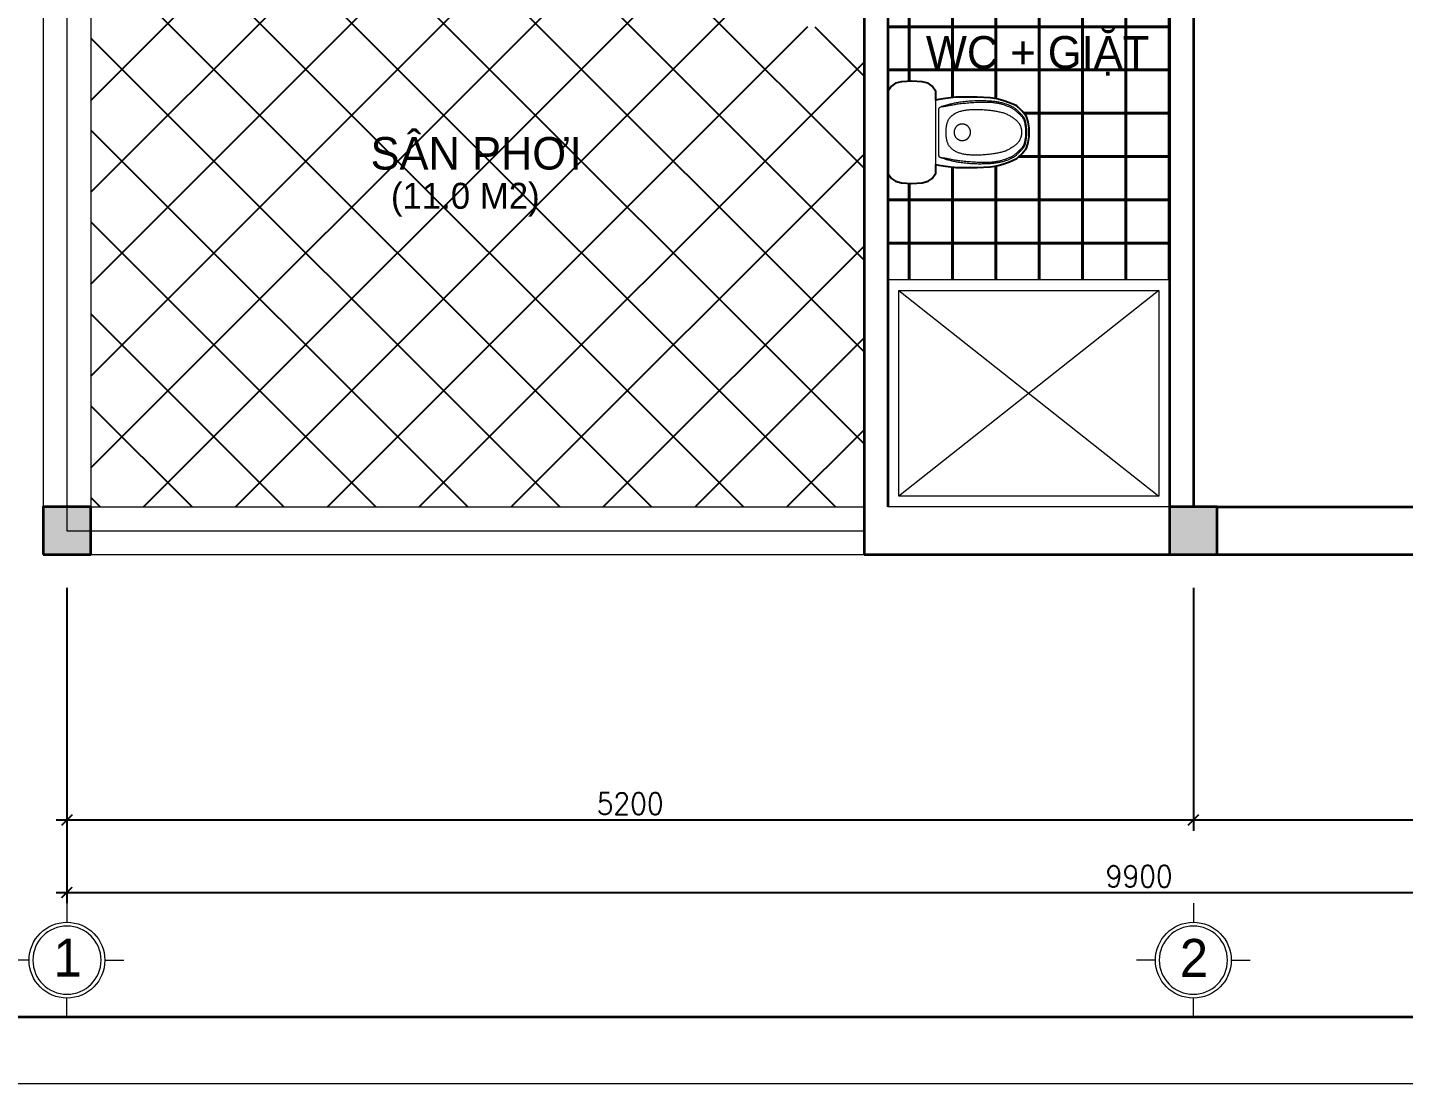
# Model space of a CAD drawing. Header units: millimetres. Extents: x -529782 to -142003, y -492574 to -273331.
# Drawn here: x -481128 to -474776, y -294879 to -290004 of the extents above; entities that cross this region are included whole.
import ezdxf
from ezdxf.enums import TextEntityAlignment as Align

# ---------------------------------------------------------------- set-up
doc = ezdxf.new("R2010")
doc.units = ezdxf.units.MM
doc.header["$LTSCALE"] = 500
doc.header["$MEASUREMENT"] = 0
doc.header["$PDMODE"] = 3
for name, pattern in [('CENTER', [2, 1.25, -0.25, 0.25, -0.25]), ('DASHED', [0.75, 0.5, -0.25]), ('HIDDEN', [0.375, 0.25, -0.125])]:
    doc.linetypes.add(name, pattern=pattern)
doc.layers.get('0').update_dxf_attribs({"linetype": 'CONTINUOUS', "lineweight": 13})
doc.layers.get('Defpoints').update_dxf_attribs({"color": 255, "linetype": 'CONTINUOUS', "lineweight": 13})
for name, color, linetype, lineweight in [('1.cat 30', 30, 'CONTINUOUS', 35), ('1.cot', 2, 'CONTINUOUS', 35), ('2.thay 145', 145, 'CONTINUOUS', 18), ('3.manh 08', 8, 'CONTINUOUS', 9), ('4.dim 08', 8, 'CONTINUOUS', 13), ('7.tim 67', 67, 'CENTER', 9), ('9.text \xad white', 7, 'CONTINUOUS', 15), ('CA.dim 08', 251, 'CONTINUOUS', 13), ('CA.noi that 15', 15, 'CONTINUOUS', 9), ('RAT MANH', 250, 'CONTINUOUS', 40)]:
    doc.layers.add(name, color=color, linetype=linetype, lineweight=lineweight)
doc.layers.add('HIDE', color=8, linetype='HIDDEN')
doc.layers.add('NTHT', color=5, linetype='CONTINUOUS')
doc.styles.add('CA.JSC1', font='')
doc.styles.get("Standard").update_dxf_attribs({"font": 'txt.shx', "width": 0.9})
doc.styles.get('CA.JSC1').set_extended_font_data('.VnAvantH')
doc.dimstyles.new('CA 50', dxfattribs={"dimscale": 0, "dimtxt": 100, "dimasz": 50, "dimexe": 50, "dimexo": 0, "dimgap": 25, "dimtad": 1, "dimdec": 0, "dimzin": 0, "dimdsep": 46, "dimtxsty": 'Standard', "dimblk": 'ARCHTICK', "dimcen": 0.09, "dimdle": 50, "dimclrd": 256, "dimclre": 256, "dimclrt": 7, "dimadec": 0, "dimazin": 0, "dimtfac": 1, "dimtdec": 0, "dimtix": 1, "dimtmove": 2, "dimatfit": 3, "dimldrblk": 'DOT', "dimfxl": 1, "dimtolj": 1, "dimtzin": 0, "dimarcsym": 0})

# ---------------------------------------------------------------- blocks, each defined once
blk = doc.blocks.new('XB')
at = {"layer": 'CA.noi that 15'}
for points in [[(-9.094947017729282e-13, -244.9999999999995), (208.8954361495862, -244.9999999999995), (237.2925287717289, -227.394719377834), (251.4910685635441, -206.0861382490939), (258.5903449787074, -175.3070756266006), (262.5, -122.5), (258.5903449787074, -69.69292437339845), (251.4910685635441, -38.91386175090565), (237.2925287717289, -17.60528062216554), (208.8954361495862, 0), (0, 0), (-208.8954361495871, 0), (-237.2925287717308, -17.60528062216554), (-251.4910685635441, -38.91386175090565), (-258.5903449787093, -69.69292437339845), (-262.5, -122.5), (-258.5903449787093, -175.3070756266006), (-251.4910685635441, -206.0861382490939), (-237.2925287717308, -227.394719377834), (-208.8954361495871, -244.9999999999995)], [(-38.12755352953536, -702.979022871189), (-42.16950027680332, -702.2574803312175), (-45.98567134152245, -701.5074583245412), (-49.5790804289777, -700.729298482966), (-52.95274124445359, -699.923342438298), (-56.10966749323461, -699.0899318223428), (-59.05287288060572, -698.2294082669064), (-61.78537111185051, -697.3421134037942), (-64.3101758922553, -696.4283888648126), (-66.63704503162444, -695.4842888694538), (-68.80271275785026, -694.4887179879563), (-70.8506574033454, -693.4162933782457), (-72.82435730052384, -692.2416321982466), (-74.76729078179778, -690.9393516058847), (-76.72293617958121, -689.4840687590852), (-78.73477182628676, -687.8504008157729), (-80.84627605432661, -686.0129649338735), (-83.08950568948694, -683.9562778420052), (-85.45083153103633, -681.7044545515585), (-87.90520287161507, -679.2915096446175), (-90.42756900386439, -676.7514577032659), (-92.99287922042413, -674.1183133095876), (-95.5760828139355, -671.4260910456665), (-98.15212907703881, -668.7088054935864), (-100.6959673023753, -666.0004712354312), (-103.1858272320546, -663.3276435114369), (-105.6130604060691, -660.6870401944493), (-107.9722988138788, -658.0679198154658), (-110.2581744449449, -655.4595409054846), (-112.4653192887295, -652.8511619955034), (-114.5883653346928, -650.2320416165201), (-116.6219445722963, -647.5914382995325), (-118.5606889910014, -644.918610575538), (-120.4025110318612, -642.2016234906052), (-122.1584449422976, -639.4237681510833), (-123.8428054213264, -636.5671421783916), (-125.4699071679611, -633.6138431939492), (-127.0540648812166, -630.5459688191759), (-128.6095932601074, -627.3456166754909), (-130.1508070036484, -623.9948843843138), (-131.6920208108545, -620.4758695670637), (-133.2430760365014, -616.7781291724755), (-134.7959206584151, -612.9210574585438), (-136.3380293101827, -608.9315080105787), (-137.8568766253916, -604.83633441389), (-139.3399372376293, -600.6623902537879), (-140.7746857804832, -596.4365291155823), (-142.1485968875409, -592.185604584583), (-143.4491451923891, -587.9364702461), (-144.6667875602297, -583.7076252386182), (-145.8039097827204, -579.4841509133203), (-146.8658798831329, -575.2427741745635), (-147.8580658847395, -570.9602219267051), (-148.785835810811, -566.6132210741032), (-149.6545576846197, -562.1784985211145), (-150.4695995294378, -557.6327811720967), (-151.2363293685362, -552.9527959314073), (-151.9580276641186, -548.1167615624722), (-152.629624634113, -543.1088642649927), (-153.243962935378, -537.9147820977378), (-153.793885224773, -532.5201931194772), (-154.2722341591575, -526.9107753889803), (-154.6718523953905, -521.0722069650169), (-154.9855825903305, -514.9901659063564), (-155.206267400838, -508.6503302717686), (-155.3288370405953, -502.0428537262937), (-155.3565719505846, -495.1757923600576), (-155.2948401286117, -488.0616778694568), (-155.1490095724821, -480.7130419508885), (-154.9244482800023, -473.1424163007491), (-154.6265242489781, -465.3623326154357), (-154.260605477215, -457.3853225913447), (-153.8320599625199, -449.2239179248729), (-153.3459574805975, -440.8998998787533), (-152.8061749187523, -432.4720479810615), (-152.2162909421882, -424.0083913262081), (-151.5798842161098, -415.5769590086052), (-150.9005334057201, -407.2457801226633), (-150.1818171762238, -399.0828837627946), (-149.4273141928243, -391.1562990234102), (-148.6406031207257, -383.534054998921), (-147.8249644072762, -376.2686653779242), (-146.9824856283994, -369.3505822257575), (-146.1149561421635, -362.7547422019452), (-145.2241653066358, -356.456081966011), (-144.3119024798848, -350.4295381774787), (-143.3799570199776, -344.6500474958711), (-142.4301182849822, -339.0925465807131), (-141.464175632967, -333.731972091528), (-140.4860059703346, -328.5489297761337), (-139.5078363968332, -323.5467017355263), (-138.543981560545, -318.7342391589959), (-137.6087561095533, -314.1204932358332), (-136.7164746919402, -309.714415155328), (-135.8814519557895, -305.5249561067712), (-135.118002549184, -301.5610672794523), (-134.4404411202063, -297.8316998626624), (-133.8589072117784, -294.3443131779031), (-133.3668399461826, -291.1003990755235), (-132.9535033405396, -288.0999575380847), (-132.6081614119707, -285.3429885481473), (-132.3200781775963, -282.8294920882727), (-132.0785176545382, -280.5594681410216), (-131.8727438599171, -278.5329166889551), (-131.6920208108545, -276.7498377146335), (-131.5259107402044, -275.2054572376469), (-131.3651687437582, -273.8759054257011), (-131.2008481330399, -272.7325384835308), (-131.0240022195735, -271.7467126158699), (-130.8256843148829, -270.8897840274535), (-130.5969477304934, -270.1331089230157), (-130.3288457779286, -269.448043507291), (-130.0124317687128, -268.8059439850144), (-129.6408465754389, -268.1829405209846), (-129.2155813149752, -267.5742591202588), (-128.7402146652589, -266.9798997479588), (-128.2183253042263, -266.3998623692069), (-127.6534919098149, -265.8341469491243), (-127.0492931599611, -265.2827534528333), (-126.4093077326015, -264.7456818454552), (-125.7371143056739, -264.2229320921119), (-125.0348004402467, -263.7153992861558), (-124.2984892299155, -263.2275590338577), (-123.5228126514098, -262.764782069718), (-122.7024026814565, -262.332439128239), (-121.8318912967848, -261.9359009439208), (-120.9059104741223, -261.5805382512649), (-119.9190921901977, -261.2717217847726), (-118.8660684217393, -261.0148222789444), (-117.7120723731346, -260.8131218522158), (-116.3047421594129, -260.6615481587573), (-114.462317123262, -260.5529402366724), (-112.0030366073711, -260.4801371240665), (-108.7451399544289, -260.4359778590429), (-104.506866507123, -260.4133014797067), (-99.10645560814328, -260.4049470241616), (-92.36214660017686, -260.4037535305124), (-84.1542568264299, -260.4037535305124), (-74.61141563217325, -260.4037535305124), (-63.92433036319335, -260.4037535305124), (-52.28370836527756, -260.4037535305124), (-39.88025698421325, -260.4037535305124), (-26.90468356578731, -260.4037535305124), (-13.54769545578711, -260.4037535305124), (0, -260.4037535305124), (13.54769545578711, -260.4037535305124), (26.90468356578731, -260.4037535305124), (39.88025698421325, -260.4037535305124), (52.28370836527756, -260.4037535305124), (63.92433036319335, -260.4037535305124), (74.6114156321728, -260.4037535305124), (84.1542568264299, -260.4037535305124), (92.3621466001764, -260.4037535305124), (99.10645560814191, -260.4049470241616), (104.5068665071221, -260.4133014797067), (108.7451399544275, -260.4359778590429), (112.0030366073702, -260.4801371240665), (114.4623171232611, -260.5529402366728), (116.3047421594119, -260.6615481587573), (117.7120723731337, -260.8131218522162), (118.8660684217389, -261.0148222789444), (119.9190921901977, -261.2717217847726), (120.9059104741223, -261.5805382512649), (121.8318912967848, -261.9359009439208), (122.7024026814565, -262.332439128239), (123.5228126514098, -262.764782069718), (124.2984892299155, -263.2275590338577), (125.0348004402467, -263.7153992861558), (125.7371143056739, -264.2229320921119), (126.409307732602, -264.7456818454552), (127.0492931599611, -265.2827534528328), (127.6534919098149, -265.8341469491243), (128.2183253042263, -266.3998623692064), (128.7402146652589, -266.9798997479588), (129.2155813149752, -267.5742591202584), (129.6408465754384, -268.1829405209842), (130.0124317687118, -268.8059439850144), (130.3288457779277, -269.448043507291), (130.5969477304925, -270.1331089230157), (130.8256843148824, -270.8897840274535), (131.0240022195726, -271.7467126158699), (131.200848133039, -272.7325384835308), (131.3651687437577, -273.8759054257011), (131.5259107402039, -275.2054572376469), (131.6920208108536, -276.7498377146335), (131.8727438599167, -278.5329166889551), (132.0785176545378, -280.5594681410216), (132.3200781775959, -282.8294920882727), (132.6081614119698, -285.3429885481473), (132.9535033405391, -288.0999575380847), (133.3668399461822, -291.1003990755235), (133.8589072117779, -294.3443131779031), (134.4404411202054, -297.8316998626624), (135.1180025491835, -301.5610672794523), (135.8814519557895, -305.5249561067712), (136.7164746919402, -309.714415155328), (137.6087561095528, -314.1204932358332), (138.543981560545, -318.7342391589959), (139.5078363968328, -323.5467017355263), (140.4860059703346, -328.5489297761337), (141.464175632967, -333.731972091528), (142.4301182849822, -339.0925465807131), (143.3799570199776, -344.6500474958711), (144.3119024798848, -350.4295381774782), (145.2241653066358, -356.456081966011), (146.1149561421635, -362.7547422019452), (146.9824856283994, -369.3505822257575), (147.8249644072762, -376.2686653779238), (148.6406031207248, -383.534054998921), (149.4273141928234, -391.1562990234102), (150.1818171762225, -399.0828837627951), (150.9005334057192, -407.2457801226637), (151.5798842161084, -415.5769590086052), (152.2162909421872, -424.0083913262083), (152.8061749187514, -432.4720479810617), (153.3459574805961, -440.8998998787536), (153.832059962519, -449.2239179248729), (154.2606054772145, -457.3853225913444), (154.6265242489771, -465.3623326154354), (154.9244482800013, -473.1424163007489), (155.1490095724812, -480.7130419508883), (155.2948401286108, -488.0616778694566), (155.3565719505837, -495.1757923600574), (155.3288370405944, -502.0428537262935), (155.2062674008371, -508.6503302717686), (154.9855825903301, -514.9901659063567), (154.6718523953896, -521.0722069650171), (154.2722341591571, -526.9107753889805), (153.7938852247726, -532.5201931194774), (153.2439629353771, -537.914782097738), (152.6296246341121, -543.1088642649929), (151.9580276641182, -548.1167615624724), (151.2363293685357, -552.9527959314073), (150.4695995294369, -557.6327811720967), (149.6545576846192, -562.1784985211145), (148.7858358108101, -566.6132210741032), (147.8580658847386, -570.9602219267051), (146.8658798831325, -575.2427741745635), (145.8039097827195, -579.4841509133203), (144.6667875602288, -583.7076252386182), (143.4491451923882, -587.9364702461), (142.14859688754, -592.185604584583), (140.7746857804827, -596.4365291155821), (139.3399372376289, -600.6623902537879), (137.8568766253911, -604.83633441389), (136.3380293101818, -608.9315080105785), (134.7959206584142, -612.9210574585436), (133.243076036501, -616.7781291724755), (131.6920208108536, -620.4758695670637), (130.150807003648, -623.9948843843138), (128.609593260107, -627.3456166754909), (127.0540648812162, -630.5459688191759), (125.4699071679606, -633.6138431939492), (123.8428054213259, -636.5671421783916), (122.1584449422976, -639.4237681510833), (120.4025110318607, -642.2016234906055), (118.5606889910014, -644.918610575538), (116.6219445722963, -647.5914382995322), (114.5883653346928, -650.2320416165198), (112.4653192887295, -652.8511619955034), (110.2581744449449, -655.4595409054846), (107.9722988138783, -658.0679198154658), (105.6130604060686, -660.6870401944491), (103.1858272320546, -663.3276435114367), (100.6959673023744, -666.0004712354312), (98.15212907703835, -668.7088054935864), (95.57608281393459, -671.4260910456667), (92.99287922042322, -674.1183133095876), (90.42756900386348, -676.7514577032659), (87.90520287161416, -679.2915096446177), (85.45083153103542, -681.7044545515587), (83.08950568948603, -683.9562778420052), (80.84627605432615, -686.0129649338735), (78.7347718262854, -687.8504008157729), (76.7229361795803, -689.4840687590852), (74.76729078179687, -690.9393516058847), (72.82435730052293, -692.2416321982466), (70.85065740334448, -693.4162933782457), (68.80271275784935, -694.4887179879563), (66.63704503162353, -695.4842888694538), (64.31017589225439, -696.4283888648126), (61.78537111185005, -697.3421134037944), (59.05287288060526, -698.2294082669064), (56.10966749323416, -699.0899318223428), (52.95274124445314, -699.923342438298), (49.5790804289777, -700.7292984829662), (45.98567134152245, -701.5074583245412), (42.16950027680332, -702.2574803312175), (38.12755352953536, -702.979022871189), (33.86208612422843, -703.6693188547154), (29.3964280045675, -704.3158993603165), (24.75917784403191, -704.903870008578), (19.97893431610009, -705.4183364200853), (15.0842960942523, -705.8444042154238), (10.10386185196649, -706.1671790151788), (5.066230262722911, -706.371766439936), (0, -706.4432721102805), (-5.066230262722911, -706.3717664399362), (-10.10386185196694, -706.167179015179), (-15.0842960942523, -705.844404215424), (-19.97893431610055, -705.4183364200856), (-24.75917784403191, -704.9038700085782), (-29.3964280045675, -704.3158993603167), (-33.86208612422888, -703.6693188547156)]]:
    blk.add_lwpolyline(points, close=True, dxfattribs=at)
for points in [[(-165.1062985557201, -244.9999999999995), (-166.1219445572806, -250.8416357187966), (-167.1349270092719, -256.8371154334773), (-168.1425823621239, -262.970512615781), (-169.1422470662683, -269.225900737446), (-170.1312575721345, -275.5873532702112), (-171.1069503301537, -282.038943685815), (-172.0666617907568, -288.5647454559962), (-173.0077284043732, -295.1488320524936), (-173.9261723287027, -301.7949924241848), (-174.8127585505144, -308.5858774284998), (-175.6569377638452, -315.6238534000081), (-176.4481606627337, -323.0112866732793), (-177.1758779412162, -330.850543582882), (-177.8295402933304, -339.2439904633866), (-178.3985984131141, -348.2939936493613), (-178.8725029946049, -358.102919475376), (-179.2436389773852, -368.7243043659037), (-179.5161282832223, -380.0163651050348), (-179.6970270794277, -391.7884885667627), (-179.7933915333138, -403.8500616250817), (-179.8122778121924, -416.0104711539857), (-179.760742083376, -428.0791040274685), (-179.6458405141771, -439.8653471195244), (-179.4746292719069, -451.1785873041474), (-179.2533546610703, -461.8626614537495), (-178.98502353494, -471.8992064344154), (-178.6718328839806, -481.3043091106485), (-178.315979698657, -490.0940563469517), (-177.9196609694341, -498.284535007828), (-177.4850736867775, -505.8918319577806), (-177.0144148411509, -512.9320340613126), (-176.50988142302, -519.4212281829268), (-175.9729947203023, -525.3836363402806), (-175.4025732107275, -530.8760211636481), (-174.7967596694789, -535.9632804364571), (-174.1536968717392, -540.7103119421361), (-173.471527592691, -545.1820134641127), (-172.7483946075167, -549.4432827858154), (-171.9824406913999, -553.5590176906721), (-171.1718086195233, -557.5941159621113), (-170.3145924191049, -561.6039833121226), (-169.4086911255076, -565.6060571669443), (-168.4519550261293, -569.608282881376), (-167.4422344083678, -573.6186058102182), (-166.3773795596212, -577.6449713082707), (-165.2552407672879, -581.6953247303331), (-164.0736683187656, -585.7776114312057), (-162.8305125014526, -589.8997767656886), (-161.5239818839364, -594.0681097527197), (-160.1537181595618, -598.2822740677902), (-158.7197213028621, -602.5402770505295), (-157.2219912883729, -606.8401260405665), (-155.6605280906274, -611.1798283775308), (-154.0353316841597, -615.5573914010517), (-152.3464020435044, -619.9708224507583), (-150.5937391431949, -624.4181288662801), (-148.7753513010953, -628.8939968720954), (-146.8812802083817, -633.3798282320818), (-144.8995758995607, -637.8537035949657), (-142.8182884091379, -642.2937036094736), (-140.6254677716192, -646.6779089243321), (-138.3091640215112, -650.984400188268), (-135.8574271933189, -655.1912580500075), (-133.2583073215487, -659.2765631582772), (-130.5048978783552, -663.223239712564), (-127.6104660864867, -667.0335861153935), (-124.5933226063403, -670.7147443200515), (-121.4717780983128, -674.2738562798238), (-118.2641432228015, -677.7180639479961), (-114.9887286402031, -681.0545092778541), (-111.6638450109144, -684.2903342226839), (-108.3078029953335, -687.4326807357709), (-104.9359131091373, -690.4847781852043), (-101.5514852891311, -693.434205598287), (-98.15482932739951, -696.2646294171252), (-94.74625501602941, -698.959716083825), (-91.32607214710515, -701.5031320404926), (-87.89459051271297, -703.878543729234), (-84.45211990493863, -706.0696175921555), (-80.9989701158679, -708.0600200713632), (-77.53448409257226, -709.8401268272021), (-74.05413740207132, -711.4271503929733), (-70.55243876637178, -712.8450125202169), (-67.02389690747941, -714.1176349604723), (-63.46302054740045, -715.2689394652796), (-59.86431840814066, -716.3228477861787), (-56.22229921170629, -717.3032816747093), (-52.53147168010355, -718.2341628824117), (-48.7915933020272, -719.1338467552746), (-45.02341663292509, -719.998423017083), (-41.25294299493362, -720.8184149860715), (-37.50617371018961, -721.5843459804744), (-33.809110100829, -722.2867393185259), (-30.18775348898907, -722.9161183184601), (-26.66810519680575, -723.4630062985116), (-23.27616654641542, -723.9179265769146), (-20.03040299451732, -724.2750953435188), (-16.91913653605752, -724.5435002746356), (-13.92315330054498, -724.7358219181917), (-11.02323941748864, -724.8647408221141), (-8.200181016396982, -724.9429375343291), (-5.434764226779407, -724.9830926027639), (-2.707775178143947, -724.9978865753451), (0, -724.9999999999998), (2.707775178144402, -724.9978865753453), (5.434764226779407, -724.9830926027639), (8.200181016397437, -724.9429375343293), (11.02323941748909, -724.8647408221141), (13.92315330054544, -724.735821918192), (16.91913653605798, -724.5435002746358), (20.03040299451732, -724.2750953435191), (23.27616654641542, -723.9179265769146), (26.66810519680575, -723.4630062985118), (30.18775348898862, -722.9161183184601), (33.809110100829, -722.2867393185259), (37.50617371018916, -721.5843459804744), (41.25294299493316, -720.8184149860717), (45.02341663292418, -719.9984230170833), (48.79159330202629, -719.1338467552746), (52.53147168010264, -718.2341628824117), (56.22229921170538, -717.3032816747095), (59.8643184081393, -716.3228477861787), (63.46302054739908, -715.2689394652796), (67.02389690747805, -714.1176349604723), (70.55243876637087, -712.8450125202169), (74.05413740207041, -711.4271503929735), (77.53448409257089, -709.8401268272023), (80.99897011586654, -708.0600200713632), (84.45211990493772, -706.0696175921555), (87.89459051271206, -703.878543729234), (91.32607214710424, -701.5031320404926), (94.7462550160285, -698.959716083825), (98.15482932739906, -696.2646294171252), (101.5514852891301, -693.434205598287), (104.9359131091369, -690.4847781852043), (108.3078029953326, -687.4326807357709), (111.6638450109144, -684.2903342226839), (114.9887286402027, -681.0545092778541), (118.2641432228011, -677.7180639479961), (121.4717780983124, -674.2738562798238), (124.5933226063398, -670.7147443200515), (127.6104660864862, -667.0335861153935), (130.5048978783548, -663.223239712564), (133.2583073215483, -659.2765631582772), (135.8574271933185, -655.1912580500073), (138.3091640215102, -650.9844001882677), (140.6254677716188, -646.6779089243321), (142.818288409137, -642.2937036094734), (144.8995758995597, -637.8537035949655), (146.8812802083812, -633.3798282320818), (148.7753513010944, -628.8939968720954), (150.5937391431944, -624.4181288662801), (152.3464020435035, -619.9708224507583), (154.0353316841588, -615.5573914010517), (155.6605280906265, -611.1798283775311), (157.221991288372, -606.8401260405667), (158.7197213028617, -602.5402770505295), (160.1537181595609, -598.2822740677905), (161.5239818839359, -594.0681097527199), (162.8305125014522, -589.8997767656886), (164.0736683187652, -585.7776114312057), (165.2552407672874, -581.6953247303331), (166.3773795596207, -577.6449713082707), (167.4422344083673, -573.6186058102182), (168.4519550261289, -569.608282881376), (169.4086911255076, -565.6060571669443), (170.3145924191049, -561.6039833121226), (171.1718086195233, -557.5941159621113), (171.9824406914004, -553.5590176906721), (172.7483946075172, -549.4432827858154), (173.471527592691, -545.1820134641127), (174.1536968717392, -540.7103119421361), (174.7967596694793, -535.9632804364571), (175.402573210728, -530.8760211636481), (175.9729947203023, -525.3836363402806), (176.50988142302, -519.4212281829268), (177.0144148411509, -512.9320340613126), (177.4850736867775, -505.8918319577806), (177.9196609694341, -498.284535007828), (178.315979698657, -490.0940563469517), (178.6718328839806, -481.3043091106485), (178.98502353494, -471.8992064344154), (179.2533546610703, -461.8626614537495), (179.4746292719069, -451.1785873041474), (179.6458405141771, -439.8653471195246), (179.7607420833765, -428.0791040274687), (179.8122778121929, -416.0104711539857), (179.7933915333138, -403.8500616250817), (179.6970270794277, -391.7884885667627), (179.5161282832223, -380.0163651050348), (179.2436389773852, -368.7243043659037), (178.8725029946049, -358.102919475376), (178.3985984131141, -348.2939936493613), (177.8295402933304, -339.2439904633861), (177.1758779412157, -330.850543582882), (176.4481606627332, -323.0112866732788), (175.6569377638452, -315.6238534000076), (174.812758550514, -308.5858774284993), (173.9261723287023, -301.7949924241843), (173.0077284043728, -295.1488320524936), (172.0666617907559, -288.5647454559962), (171.1069503301528, -282.038943685815), (170.1312575721336, -275.5873532702108), (169.1422470662674, -269.225900737446), (168.142582362123, -262.970512615781), (167.134927009271, -256.8371154334773), (166.1219445572797, -250.8416357187962), (165.1062985557191, -244.9999999999995)], [(-131.5559073152158, -274.3435331070255), (-133.4373528535457, -281.4262593174385), (-135.2752964205611, -288.1495734227433), (-137.0622799096209, -294.5535544857125), (-138.7908452140855, -300.6782815691176), (-140.4535342273143, -306.5638337357304), (-142.0428888426668, -312.2502900483228), (-143.5514509535024, -317.7777295696669), (-144.9717624531804, -323.1862313625347), (-146.2993676057627, -328.5204601755954), (-147.541820158116, -333.8434235011073), (-148.7096762278084, -339.2227145172278), (-149.8134919324093, -344.7259264021122), (-150.8638233894867, -350.420652333918), (-151.8712267166093, -356.3744854908009), (-152.8462580313458, -362.6550190509174), (-153.7994734512645, -369.3298461924237), (-154.7375585200389, -376.4374574713493), (-155.6517164857614, -383.8999329552144), (-156.5292800226293, -391.6102500894135), (-157.3575818048403, -399.4613863193395), (-158.1239545065905, -407.3463190903863), (-158.8157308020782, -415.1580258479476), (-159.4202433655, -422.7894840374163), (-159.9248248710537, -430.1336711041865), (-160.32103043487, -437.11032013521), (-160.617304940818, -443.7461867836707), (-160.8263157147003, -450.0947823443112), (-160.96073008232, -456.2096181118736), (-161.033215369479, -462.1442053811002), (-161.056438901981, -467.9520554467333), (-161.0430680056279, -473.6866796035154), (-161.005770006223, -479.4015891461886), (-160.9536935258352, -485.1404380246559), (-160.8819123715971, -490.9074508094643), (-160.7819816469068, -496.6969947263208), (-160.6454564551632, -502.5034370009332), (-160.4638918997648, -508.3211448590089), (-160.2288430841099, -514.144485526255), (-159.9318651115977, -519.9678262283796), (-159.5645130856265, -525.7855341910897), (-159.1197495944834, -531.5908031490817), (-158.5961671660125, -537.3721328730078), (-157.993765812947, -543.116849642508), (-157.3125455480199, -548.8122797372234), (-156.5525063839636, -554.4457494367946), (-155.7136483335112, -560.0045850208619), (-154.7959714093963, -565.4761127690665), (-153.7994756243502, -570.8476589610489), (-152.7255684696306, -576.1063151753406), (-151.581287350582, -581.2382341860389), (-150.3750771510731, -586.229334066132), (-149.1153827549729, -591.0655328886078), (-147.8106490461491, -595.7327487264549), (-146.4693209084712, -600.2168996526614), (-145.099843225807, -604.5039037402153), (-143.7106608820254, -608.5796790621046), (-142.3092804377352, -612.4355417615955), (-140.8994551605083, -616.0844002630622), (-139.4839999946566, -619.5445610611566), (-138.0657298844931, -622.8343306505305), (-136.647459774329, -625.9720155258358), (-135.2320046084774, -628.9759221817246), (-133.8221793312505, -631.8643571128487), (-132.4207988869603, -634.65562681386), (-131.0278632628738, -637.3659254926833), (-129.6321126180778, -640.0029982103385), (-128.219472154613, -642.5724777411176), (-126.7758670745202, -645.0799968593135), (-125.287222579841, -647.5311883392185), (-123.7394638726169, -649.9316849551251), (-122.1185161548879, -652.287119481326), (-120.4103046286959, -654.6031246921139), (-118.6045077785084, -656.8858027581853), (-116.7058172184998, -659.1431334358554), (-114.7226778452723, -661.3835658778432), (-112.6635345554268, -663.6155492368684), (-110.5368322455652, -665.8475326656499), (-108.3510158122886, -668.0879653169068), (-106.1145301521983, -670.3452963433588), (-103.8358201618958, -672.6279748977247), (-101.524034474061, -674.9392867577426), (-99.19113666568501, -677.2618642012237), (-96.84979404983869, -679.573176130998), (-94.51267393959051, -681.8506914498951), (-92.1924436480117, -684.0718790607452), (-89.90177048817122, -686.2142078663778), (-87.65332177313894, -688.255146769623), (-85.45976481598518, -690.1721646733104), (-83.33071738979743, -691.9476591628625), (-81.26359910773408, -693.5837425540708), (-79.25278004297252, -695.0874558453195), (-77.29263026868921, -696.4658400349924), (-75.37751985806017, -697.725936121474), (-73.50181888426323, -698.8747851031483), (-71.65989742047441, -699.9194279783992), (-69.84612553987017, -700.8669057456109), (-68.05131443314622, -701.7252539022481), (-66.25203976107105, -702.5064859420986), (-64.4213183019333, -703.2236098580311), (-62.53216683401934, -703.8896336429139), (-60.5576021356178, -704.5175652896155), (-58.47064098501596, -705.1204127910046), (-56.2443001605011, -705.7111841399494), (-53.85159644036139, -706.3028873293185), (-51.2728408186108, -706.9049700800333), (-48.51752115217323, -707.5126390252271), (-45.60241951369881, -708.1175405260851), (-42.5443179758372, -708.7113209437937), (-39.35999861123992, -709.2856266395383), (-36.06624349255617, -709.8321039745049), (-32.67983469243654, -710.3423993098793), (-29.21755428353163, -710.8081590068475), (-25.69461835838592, -711.22233006893), (-22.1199790891219, -711.5830620689878), (-18.50102266775639, -711.8898052222169), (-14.84513528630623, -712.1420097438136), (-11.15970313678918, -712.3391258489735), (-7.452112411220696, -712.4806037528926), (-3.729749301618995, -712.5658936707671), (0, -712.5944458177928), (3.729749301618995, -712.5658936707671), (7.452112411220696, -712.4806037528926), (11.15970313678872, -712.3391258489735), (14.84513528630623, -712.1420097438136), (18.50102266775593, -711.8898052222169), (22.11997908912144, -711.5830620689878), (25.69461835838547, -711.22233006893), (29.21755428353072, -710.8081590068475), (32.67983469243563, -710.3423993098795), (36.06624349255526, -709.8321039745051), (39.35999861123901, -709.2856266395386), (42.54431797583675, -708.7113209437939), (45.6024195136979, -708.1175405260853), (48.51752115217278, -707.5126390252271), (51.27284081861035, -706.9049700800335), (53.85159644036094, -706.3028873293185), (56.24430016050064, -705.7111841399492), (58.47064098501551, -705.1204127910044), (60.55760213561734, -704.5175652896155), (62.53216683401934, -703.8896336429139), (64.42131830193284, -703.2236098580311), (66.25203976107059, -702.5064859420986), (68.05131443314576, -701.7252539022481), (69.84612553986926, -700.8669057456109), (71.6598974204735, -699.9194279783992), (73.50181888426232, -698.8747851031483), (75.37751985805971, -697.7259361214742), (77.2926302686883, -696.4658400349927), (79.25278004297161, -695.0874558453195), (81.26359910773363, -693.5837425540708), (83.33071738979652, -691.9476591628625), (85.45976481598473, -690.1721646733104), (87.65332177313849, -688.2551467696228), (89.90177048817031, -686.2142078663778), (92.1924436480108, -684.071879060745), (94.51267393959006, -681.8506914498951), (96.84979404983778, -679.5731761309978), (99.19113666568455, -677.2618642012237), (101.52403447406, -674.9392867577424), (103.8358201618953, -672.6279748977247), (106.1145301521974, -670.3452963433585), (108.3510158122876, -668.0879653169065), (110.5368322455643, -665.8475326656496), (112.6635345554259, -663.6155492368682), (114.7226778452714, -661.3835658778432), (116.7058172184989, -659.1431334358554), (118.604507778507, -656.8858027581853), (120.4103046286946, -654.6031246921139), (122.1185161548865, -652.287119481326), (123.7394638726155, -649.9316849551253), (125.2872225798401, -647.5311883392185), (126.7758670745193, -645.0799968593135), (128.2194721546116, -642.5724777411178), (129.6321126180765, -640.0029982103385), (131.0278632628729, -637.3659254926836), (132.4207988869589, -634.65562681386), (133.8221793312491, -631.8643571128487), (135.2320046084765, -628.9759221817249), (136.6474597743281, -625.972015525836), (138.0657298844917, -622.8343306505305), (139.4839999946557, -619.5445610611566), (140.8994551605074, -616.0844002630622), (142.3092804377343, -612.4355417615957), (143.710660882025, -608.5796790621046), (145.0998432258066, -604.503903740215), (146.4693209084708, -600.2168996526611), (147.8106490461491, -595.7327487264547), (149.1153827549724, -591.0655328886075), (150.3750771510731, -586.2293340661317), (151.5812873505815, -581.2382341860387), (152.7255684696302, -576.1063151753403), (153.7994756243497, -570.8476589610489), (154.795971409395, -565.4761127690665), (155.7136483335103, -560.0045850208621), (156.5525063839623, -554.4457494367946), (157.3125455480185, -548.8122797372234), (157.9937658129456, -543.1168496425082), (158.5961671660111, -537.3721328730078), (159.1197495944821, -531.5908031490819), (159.5645130856251, -525.7855341910897), (159.9318651115968, -519.9678262283794), (160.228843084109, -514.1444855262548), (160.4638918997639, -508.3211448590087), (160.6454564551623, -502.503437000933), (160.7819816469059, -496.6969947263206), (160.8819123715962, -490.9074508094641), (160.9536935258348, -485.1404380246556), (161.0057700062225, -479.4015891461886), (161.043068005627, -473.6866796035156), (161.0564389019801, -467.9520554467335), (161.0332153694781, -462.1442053811004), (160.9607300823191, -456.2096181118739), (160.8263157146998, -450.0947823443114), (160.6173049408171, -443.746186783671), (160.3210304348695, -437.11032013521), (159.9248248710533, -430.1336711041865), (159.4202433654996, -422.7894840374161), (158.8157308020777, -415.1580258479471), (158.1239545065905, -407.3463190903863), (157.3575818048398, -399.4613863193395), (156.5292800226293, -391.6102500894135), (155.6517164857614, -383.8999329552144), (154.7375585200384, -376.4374574713488), (153.7994734512636, -369.3298461924237), (152.8462580313449, -362.6550190509174), (151.8712267166084, -356.3744854908009), (150.8638233894858, -350.420652333918), (149.8134919324084, -344.7259264021122), (148.7096762278079, -339.2227145172278), (147.5418201581151, -333.8434235011073), (146.2993676057617, -328.5204601755954), (144.97176245318, -323.1862313625347), (143.5514509535014, -317.7777295696674), (142.0428888426659, -312.2502900483232), (140.4535342273139, -306.5638337357304), (138.790845214085, -300.6782815691176), (137.0622799096204, -294.5535544857125), (135.2752964205602, -288.1495734227437), (133.4373528535452, -281.4262593174385), (131.5559073152153, -274.3435331070255)]]:
    blk.add_lwpolyline(points, dxfattribs=at)
at = {"layer": 'CA.noi that 15', "linetype": 'DASHED'}
blk.add_lwpolyline([(-18.918296805507, -683.4159208928668), (-21.30229448946966, -682.8767605735077), (-23.69334189788378, -682.282102838695), (-26.09247687880179, -681.619416009471), (-28.50073728027564, -680.8761684068779), (-30.91916095035685, -680.0398283519582), (-33.34878573709784, -679.0978641657541), (-35.79064948855103, -678.0377441693079), (-38.24579005276746, -676.8469366836619), (-40.71507230312454, -675.5135067752299), (-43.1986692142973, -674.0279064919112), (-45.69658078628618, -672.3811846269762), (-48.20880701909073, -670.5643899736954), (-50.7353479127114, -668.5685713253397), (-53.2762034671473, -666.3847774751798), (-55.83137368239932, -664.004057216486), (-58.40085855846746, -661.4174593425289), (-60.98346520694986, -658.6211049953156), (-63.57322918584032, -655.6314047117969), (-66.16299316473032, -652.4698413776596), (-68.74559981321272, -649.1578978785913), (-71.31389180087945, -645.7170571002785), (-73.86071179732198, -642.1688019284086), (-76.37890247213318, -638.5346152486686), (-78.86130649490451, -634.8359799467455), (-81.29987186468361, -631.0890081854516), (-83.68296789833539, -627.2883292360987), (-85.99806924218001, -623.4232016471235), (-88.23265054253852, -619.4828839669631), (-90.37418644573063, -615.4566347440546), (-92.41015159807694, -611.3337125268345), (-94.3280206458976, -607.10337586374), (-96.11526823551321, -602.7548833032081), (-97.76384235323712, -598.2807755062975), (-99.28358434535812, -593.6867215845548), (-100.6888088981573, -588.9816727621483), (-101.9938306979161, -584.1745802632465), (-103.2129644309171, -579.2743953120182), (-104.3605247834412, -574.2900691326317), (-105.4508264417705, -569.2305529492553), (-106.4981840921864, -564.1047979860577), (-107.5139301914787, -558.9172798609361), (-108.49746827847, -553.6545717667032), (-109.4452196624898, -548.2987712898996), (-110.3536056528683, -542.8319760170673), (-111.2190475589364, -537.2362835347467), (-112.0379666900235, -531.4937914294799), (-112.8067843554604, -525.5865972878073), (-113.5219218645766, -519.4967986962708), (-114.1803969793923, -513.2184281749974), (-114.7816132726839, -506.7932579784601), (-115.3255707699168, -500.2749952947181), (-115.8122694965573, -493.7173473118303), (-116.2417094780712, -487.1740212178554), (-116.613890739924, -480.6987242008529), (-116.9288133075825, -474.3451634488817), (-117.1864772065114, -468.1670461500007), (-117.3862860116101, -462.2043543225686), (-117.5252574955084, -456.4421693061424), (-117.5998129802701, -450.851847270578), (-117.6063737879576, -445.4047443857321), (-117.5413612406342, -440.0722168214606), (-117.4011966603634, -434.8256207476204), (-117.1823013692078, -429.6363123340675), (-116.8810966892306, -424.475647750658), (-116.4946003888181, -419.3218457520989), (-116.0222160216476, -414.1805754324978), (-115.4639435877189, -409.0643684708116), (-114.8197830870313, -403.9857565459988), (-114.0897345195858, -398.9572713370167), (-113.273797885382, -393.9914445228228), (-112.3719731844199, -389.1008077823753), (-111.3842604166998, -384.297892794631), (-110.3094666916977, -379.5937393707604), (-109.1416275567963, -374.9934198507799), (-107.873585668855, -370.5005147069169), (-106.4981836847328, -366.1186044114006), (-105.0082642612892, -361.8512694364586), (-103.3966700553833, -357.70209025432), (-101.6562437238736, -353.6746473372127), (-99.7798279236199, -349.7725211573647), (-97.7644404272528, -345.9998889381891), (-95.62379947048566, -342.3633149078364), (-93.37579840480521, -338.8699600456407), (-91.0383305816963, -335.5269853309374), (-88.62928935264517, -332.3415517430612), (-86.16656806913716, -329.3208202613469), (-83.66806008265803, -326.4719518651286), (-81.15165874469312, -323.8021075337419), (-78.62869650991024, -321.3154645080385), (-76.08426224570485, -319.0042650749383), (-73.49688392265443, -316.8577677828775), (-70.84508951133648, -314.8652311802944), (-68.10740698232848, -313.0159138156246), (-65.26236430620793, -311.2990742373054), (-62.28848945355276, -309.703970993774), (-59.16431039493955, -308.2198626334675), (-55.87593591573523, -306.8383946921208), (-52.43979806045809, -305.5607606546637), (-48.87990968841541, -304.390540993325), (-45.22028365891492, -303.3313161803321), (-41.4849328312639, -302.3866666879144), (-37.69787006476963, -301.5601729882997), (-33.88310821873984, -300.8554155537158), (-30.06466015248088, -300.2759748563917), (-26.26211311043608, -299.822149264653), (-22.47735187758462, -299.4811087312164), (-18.70783562404267, -299.2367411048954), (-14.951023519925, -299.0729342345044), (-11.20437473534685, -298.9735759688574), (-7.465348440422986, -298.9225541567685), (-3.73140380526911, -298.9037566470515), (0, -298.9010712885206), (3.73140380526911, -298.9037566470515), (7.465348440422986, -298.9225541567685), (11.20437473534685, -298.9735759688574), (14.951023519925, -299.0729342345044), (18.70783562404267, -299.2367411048954), (22.47735187758462, -299.4811087312164), (26.26211311043562, -299.822149264653), (30.06466015248043, -300.2759748563917), (33.88310821873893, -300.8554155537158), (37.69787006476918, -301.5601729882992), (41.48493283126345, -302.3866666879144), (45.22028365891401, -303.3313161803321), (48.8799096884145, -304.3905409933245), (52.43979806045718, -305.5607606546637), (55.87593591573432, -306.8383946921208), (59.16431039493909, -308.2198626334675), (62.28848945355185, -309.7039709937744), (65.26236430620747, -311.2990742373058), (68.10740698232757, -313.0159138156246), (70.84508951133557, -314.8652311802944), (73.49688392265352, -316.857767782878), (76.08426224570394, -319.0042650749383), (78.62869650990933, -321.3154645080385), (81.15165874469176, -323.8021075337419), (83.66806008265667, -326.4719518651286), (86.16656806913625, -329.3208202613464), (88.62928935264426, -332.3415517430608), (91.03833058169539, -335.5269853309374), (93.37579840480385, -338.8699600456407), (95.62379947048476, -342.363314907836), (97.76444042725143, -345.9998889381891), (99.77982792361945, -349.7725211573647), (101.6562437238731, -353.6746473372127), (103.3966700553824, -357.7020902543204), (105.0082642612888, -361.851269436459), (106.4981836847328, -366.1186044114006), (107.873585668855, -370.5005147069173), (109.1416275567963, -374.9934198507799), (110.3094666916973, -379.5937393707609), (111.3842604166998, -384.297892794631), (112.3719731844203, -389.1008077823749), (113.2737978853825, -393.9914445228228), (114.0897345195863, -398.9572713370167), (114.8197830870317, -403.9857565459988), (115.4639435877189, -409.0643684708116), (116.0222160216481, -414.1805754324973), (116.4946003888185, -419.3218457520989), (116.8810966892306, -424.475647750658), (117.1823013692074, -429.6363123340673), (117.401196660363, -434.8256207476202), (117.5413612406337, -440.0722168214606), (117.6063737879572, -445.4047443857319), (117.5998129802697, -450.8518472705778), (117.525257495508, -456.4421693061422), (117.3862860116096, -462.2043543225686), (117.186477206511, -468.1670461500007), (116.928813307582, -474.3451634488817), (116.613890739924, -480.6987242008529), (116.2417094780708, -487.1740212178554), (115.8122694965568, -493.7173473118303), (115.3255707699163, -500.2749952947181), (114.781613272683, -506.7932579784601), (114.1803969793918, -513.2184281749974), (113.5219218645761, -519.4967986962708), (112.8067843554595, -525.5865972878073), (112.037966690023, -531.4937914294799), (111.2190475589359, -537.2362835347469), (110.3536056528678, -542.8319760170673), (109.4452196624893, -548.2987712898998), (108.4974682784696, -553.6545717667032), (107.5139301914787, -558.9172798609363), (106.4981840921864, -564.1047979860577), (105.4508264417705, -569.2305529492553), (104.3605247834412, -574.2900691326315), (103.2129644309171, -579.2743953120182), (101.9938306979161, -584.1745802632465), (100.6888088981573, -588.981672762148), (99.28358434535812, -593.6867215845546), (97.76384235323712, -598.2807755062975), (96.11526823551321, -602.7548833032081), (94.3280206458976, -607.1033758637402), (92.41015159807694, -611.3337125268347), (90.37418644573063, -615.4566347440546), (88.23265054253852, -619.4828839669633), (85.99806924218001, -623.4232016471235), (83.68296789833494, -627.2883292360987), (81.29987186468315, -631.0890081854518), (78.86130649490406, -634.8359799467455), (76.37890247213227, -638.5346152486686), (73.86071179732107, -642.1688019284086), (71.31389180087854, -645.7170571002785), (68.74559981321181, -649.1578978785913), (66.16299316472941, -652.4698413776598), (63.57322918583941, -655.6314047117969), (60.98346520694895, -658.6211049953158), (58.40085855846701, -661.4174593425289), (55.83137368239932, -664.0040572164858), (53.2762034671473, -666.3847774751796), (50.73534791271095, -668.5685713253397), (48.20880701909073, -670.5643899736951), (45.69658078628572, -672.3811846269759), (43.1986692142973, -674.0279064919109), (40.71507230312409, -675.5135067752299), (38.24579005276655, -676.8469366836619), (35.79064948855012, -678.0377441693079), (33.34878573709739, -679.0978641657541), (30.9191609503564, -680.0398283519582), (28.50073728027473, -680.8761684068779), (26.09247687880134, -681.619416009471), (23.69334189788333, -682.282102838695), (21.3022944894692, -682.8767605735077), (18.918296805507, -683.4159208928668), (16.54035872519444, -683.90913174306), (14.16768103673166, -684.3540061396952), (11.79951225556852, -684.7451733657103), (9.43510089715528, -685.0772627040437), (7.073695476941339, -685.3449034376331), (4.714544510377891, -685.5427248494166), (2.356896512913863, -685.6653562223321), (0, -685.7074268393178), (-2.356896512913863, -685.6653562223321), (-4.714544510377891, -685.5427248494166), (-7.073695476941339, -685.3449034376331), (-9.435100897154825, -685.0772627040437), (-11.79951225556852, -684.7451733657103), (-14.16768103673166, -684.354006139695), (-16.54035872519444, -683.9091317430598)], close=True, dxfattribs=at)
blk.add_lwpolyline([(0, -423.546924966513, 1), (0, -339.0331935869726, 1)], format="xyb", close=True, dxfattribs=at)
blk = doc.blocks.new('_ArchTick')
at = {"color": 1, "linetype": 'ByBlock', "const_width": 0.150000081}
blk.add_lwpolyline([(-0.5000002699998731, -0.5000002699998731), (0.5000002699998731, 0.5000002699998731)], dxfattribs=at)
blk = doc.blocks.new('*D2020')
at = {"layer": '7.tim 67', "linetype": 'Continuous', "lineweight": -2, "transparency": 16777216}
for p, q in [((-480945.6456836438, -292590.0242494408), (-480945.6456836438, -293712.6593938951)), ((-475745.6456836438, -292590.0242494408), (-475745.6456836438, -293712.6593938951)), ((-480995.6456836438, -293662.6593938951), (-475695.6456836438, -293662.6593938951))]:
    blk.add_line(p, q, dxfattribs=at)
at = {"layer": 'Defpoints', "color": 0, "linetype": 'Continuous', "transparency": 16777216}
for p in [(-480945.6456836438, -292590.0242494408), (-475745.6456836438, -292590.0242494408), (-475745.6456836438, -293662.6593938951)]:
    blk.add_point(p, dxfattribs=at)
at = {"layer": '7.tim 67', "linetype": 'Continuous', "lineweight": -2, "transparency": 16777216, "xscale": 50, "yscale": 50, "zscale": 50, "rotation": 180}
blk.add_blockref('_ArchTick', (-480945.6456836438, -293662.6593938951), dxfattribs=at)
at = {"layer": '7.tim 67', "linetype": 'Continuous', "lineweight": -2, "transparency": 16777216, "xscale": 50, "yscale": 50, "zscale": 50}
blk.add_blockref('_ArchTick', (-475745.6456836438, -293662.6593938951), dxfattribs=at)
at = {"layer": '7.tim 67', "color": 7, "linetype": 'Continuous', "transparency": 16777216, "insert": (-478345.6456836438, -293587.6593938951), "char_height": 100, "attachment_point": 5}
blk.add_mtext('\\A1;5200', dxfattribs=at)
blk = doc.blocks.new('_DOT')
at = {"color": 1, "linetype": 'ByBlock'}
blk.add_line((-0.5, 0), (-1, 0), dxfattribs=at)
at = {"color": 1, "linetype": 'ByBlock', "const_width": 0.5}
blk.add_lwpolyline([(-0.25, 0, 1), (0.25, 0, 1)], format="xyb", close=True, dxfattribs=at)
blk = doc.blocks.new('*D2021')
at = {"layer": '7.tim 67', "linetype": 'Continuous', "lineweight": -2, "transparency": 16777216}
for p, q in [((-471045.6456836438, -292437.5207308844), (-471045.6456836438, -293712.6593938951)), ((-475745.6456836438, -292590.0242494408), (-475745.6456836438, -293712.6593938951)), ((-475795.6456836438, -293662.6593938951), (-470995.6456836438, -293662.6593938951))]:
    blk.add_line(p, q, dxfattribs=at)
at = {"layer": 'Defpoints', "color": 0, "linetype": 'Continuous', "transparency": 16777216}
for p in [(-471045.6456836438, -292437.5207308844), (-475745.6456836438, -292590.0242494408), (-471045.6456836438, -293662.6593938951)]:
    blk.add_point(p, dxfattribs=at)
at = {"layer": '7.tim 67', "linetype": 'Continuous', "lineweight": -2, "transparency": 16777216, "xscale": 50, "yscale": 50, "zscale": 50, "rotation": 180}
blk.add_blockref('_ArchTick', (-475745.6456836438, -293662.6593938951), dxfattribs=at)
at = {"layer": '7.tim 67', "linetype": 'Continuous', "lineweight": -2, "transparency": 16777216, "xscale": 50, "yscale": 50, "zscale": 50}
blk.add_blockref('_ArchTick', (-471045.6456836438, -293662.6593938951), dxfattribs=at)
at = {"layer": '7.tim 67', "color": 7, "linetype": 'Continuous', "transparency": 16777216, "insert": (-473395.6456836438, -293587.6593938951), "char_height": 100, "attachment_point": 5}
blk.add_mtext('\\A1;4700', dxfattribs=at)
blk = doc.blocks.new('*D2027')
at = {"layer": 'CA.dim 08', "lineweight": -2, "transparency": 16777216}
for p, q in [((-471045.6456836438, -292437.5207308844), (-471045.6456836438, -294047.3445767199)), ((-480945.6456836438, -292590.0242494408), (-480945.6456836438, -294047.3445767199)), ((-480995.6456836438, -293997.3445767199), (-470995.6456836438, -293997.3445767199))]:
    blk.add_line(p, q, dxfattribs=at)
at = {"layer": 'Defpoints', "color": 0, "transparency": 16777216}
for p in [(-471045.6456836438, -292437.5207308844), (-480945.6456836438, -292590.0242494408), (-471045.6456836438, -293997.3445767199)]:
    blk.add_point(p, dxfattribs=at)
at = {"layer": 'CA.dim 08', "lineweight": -2, "transparency": 16777216, "xscale": 50, "yscale": 50, "zscale": 50, "rotation": 180}
blk.add_blockref('_ArchTick', (-480945.6456836438, -293997.3445767199), dxfattribs=at)
at = {"layer": 'CA.dim 08', "lineweight": -2, "transparency": 16777216, "xscale": 50, "yscale": 50, "zscale": 50}
blk.add_blockref('_ArchTick', (-471045.6456836438, -293997.3445767199), dxfattribs=at)
at = {"layer": 'CA.dim 08', "color": 7, "transparency": 16777216, "insert": (-475995.6456836438, -293922.3445767199), "char_height": 100, "attachment_point": 5}
blk.add_mtext('\\A1;9900', dxfattribs=at)
blk = doc.blocks.new('A$C41BA5761')
at = {"layer": '2.thay 145'}
blk.add_lwpolyline([(839.9994073519047, 524.9998310285737, -3898660.642287513), (839.9994073521084, 525.0001542164828, 1.154242490888426e-06), (839.9994073524431, 524.9999926225864, 1.154242490888426e-06)], format="xyb", dxfattribs=at)
at = {"layer": '3.manh 08'}
for p, q in [((524.9994049160159, 1050.000159478077), (524.9994049160159, 875.0001713204256)), ((174.9994048396911, 525.0001523148676), (-0.000583361616008915, 525.0001523148676)), ((874.9994049923262, 525.0001523148676), (1049.999393193633, 525.0001523148676)), ((524.9994049160159, 0.0001831847475841641), (524.9994049160159, 175.000171342399))]:
    blk.add_line(p, q, dxfattribs=at)
blk.add_arc((524.9994049160159, 525.0001713313977), 349.9999999890093, 359.9999968883953, 359.9999381014106, dxfattribs=at)
blk = doc.blocks.new('khung co loan')
at = {"layer": '1.cat 30'}
blk.add_lwpolyline([(1158.281703106128, -14553.47590842255), (1158.281703106128, -303.4759079545038), (20658.28170374641, -303.4759079545038), (20658.28170374641, -14553.47590842255)], close=True, dxfattribs=at)
at = {"layer": '3.manh 08'}
blk.add_lwpolyline([(0, -14850.00000048772), (21000.00000000023, -14850.00000048772), (21000.00000000023, -4.877219907939434e-07), (0, -4.877219907939434e-07)], close=True, dxfattribs=at)

msp = doc.modelspace()

# ---------------------------------------------------------------- hatches: boundary and pattern name
at = {"layer": '1.cot'}
for points in [[(-480835.6456836438, -292217.5207308844), (-481055.6456836438, -292217.5207308844), (-481055.6456836438, -292437.5207308844), (-480835.6456836438, -292437.5207308844)], [(-475635.6456836438, -292217.5207308844), (-475855.6456836438, -292217.5207308844), (-475855.6456836438, -292437.5207308844), (-475635.6456836438, -292437.5207308844)]]:
    msp.add_hatch(color=256, dxfattribs=at).paths.add_polyline_path(points)
at = {"layer": 'HIDE'}
h = msp.add_hatch(dxfattribs=at)
h.set_pattern_fill('_USER', color=256, scale=300, angle=45, style=0, double=1, pattern_type=0)
h.set_pattern_definition([(45, (-145523.5924993914, 0), (-212.1320343559642, 212.1320343559643), []), (135, (-145523.5924993914, 0), (-212.1320343559643, -212.1320343559642), [])])
h.paths.add_polyline_path([(-477265.6456836438, -289247.5207308845), (-477375.6456836438, -289247.5207308845), (-477425.6456836439, -289247.5207308844), (-477425.6456836438, -289355.5207308802), (-477425.6456836438, -289895.5207308593), (-477425.6456836439, -290003.5207308551), (-477468.8456842579, -290003.5207308551, -0.3867462167267919), (-478235.6456836124, -289247.5207308844), (-478285.6456836438, -289247.5207308844), (-480835.6456836438, -289247.5207308845), (-480835.6456836439, -292217.5207308844), (-477265.6456836438, -292217.5207308843)])
at = {"layer": 'RAT MANH'}
h = msp.add_hatch(dxfattribs=at)
h.set_pattern_fill('_USER', color=256, scale=200, angle=270, style=0, double=1, pattern_type=0)
h.set_pattern_definition([(270, (-167257.2745933589, 0), (200, -3.673940397442059e-14), []), (0, (-167257.2745933589, 0), (0, 200), [])])
h.paths.add_polyline_path([(-475855.6456836439, -289247.5207308844), (-475855.6456836438, -289137.5207308843), (-475965.6456836438, -289137.5207308843), (-476015.6456836438, -289137.5207308843), (-476015.6456836438, -289245.5207308801), (-476015.6456836438, -289785.5207308592), (-476015.6456836439, -289893.520730855), (-476058.8456850615, -289893.520730855), (-476058.8456813644, -289893.5207310039, -0.3867462177681341), (-476825.6456836453, -289137.5207308843), (-476875.6456836444, -289137.5207308843), (-477155.6456836438, -289137.5207308845), (-477155.6456836438, -290299.5148383498), (-477139.8009310838, -290273.9574549898), (-477120.6232080678, -290261.1787691771), (-477092.9220517077, -290254.7894204034), (-477045.3956836434, -290251.2707308844), (-476997.8693155799, -290254.7894204034), (-476970.1681592194, -290261.1787691771), (-476950.9904362037, -290273.9574549898), (-476935.1456836437, -290299.5148383497), (-476935.1456836437, -290338.925062184), (-476921.3231119363, -290336.4864463605), (-476890.4183744584, -290331.6092147136), (-476841.6214302721, -290325.5207308845), (-476743.2142411485, -290325.5207308842), (-476683.0313355519, -290328.3577328158), (-476653.6598863179, -290333.0193634731), (-476625.1949948436, -290340.3614320518), (-476593.9754416364, -290351.3745261182), (-476560.9194445958, -290366.0586574078), (-476536.1274407884, -290389.92037002), (-476516.30841814, -290414.5221116433), (-476508.9888801282, -290439.7211300855), (-476503.1456836437, -290468.0478062461), (-476503.1456836437, -290487.5207308842), (-476503.1456836438, -290506.9936555222), (-476508.9888801283, -290535.3203316825), (-476516.30841814, -290560.5193501249), (-476536.1274407883, -290585.1210917485), (-476560.9194445958, -290608.9828043607), (-476593.9754416361, -290623.6669356502), (-476625.1949948436, -290634.6800297171), (-476653.6598863179, -290642.0220982952), (-476683.0313355523, -290646.6837289526), (-476743.2142411492, -290649.5207308842), (-476841.6214302719, -290649.5207308844), (-476890.4183744588, -290643.4322470548), (-476921.3231119377, -290638.5550154074), (-476935.1456836437, -290636.1163995844), (-476935.1456836437, -290675.5266234188), (-476950.9904362037, -290701.0840067788), (-476970.1681592194, -290713.8626925913), (-476997.8693155798, -290720.2520413651), (-477045.3956836435, -290723.7707308845), (-477092.9220517079, -290720.2520413651), (-477120.6232080678, -290713.8626925913), (-477139.800931084, -290701.0840067787), (-477155.6456836438, -290675.5266234187), (-477155.6456836438, -291167.5207308844), (-475855.6456836439, -291167.5207308844)])

# ---------------------------------------------------------------- linework, layer by layer
at = {"layer": '1.cat 30'}
for p, q in [((-477155.6456836438, -289137.5207308844), (-477155.6456836437, -292217.5207308844)), ((-477265.6456836438, -289247.5207308845), (-477265.6456836438, -292437.5207308844)), ((-475745.6456836438, -289247.5207308844), (-475745.6456836438, -292217.5207308844))]:
    msp.add_line(p, q, dxfattribs=at)
for points in [[(-475855.6456836439, -289247.5207308844), (-475855.6456836438, -292217.5207308844)], [(-477265.6456836438, -292437.5207308844), (-469935.6456836438, -292437.5207308844), (-469935.6456836438, -291682.5207308844)], [(-475635.6456836438, -292217.5207308844), (-470155.6456836438, -292217.5207308844), (-470155.6456836438, -291682.5207308844)]]:
    msp.add_lwpolyline(points, dxfattribs=at)
at = {"layer": '1.cot'}
for points in [[(-481055.6456836438, -292437.5207308844), (-480835.6456836438, -292437.5207308844), (-480835.6456836438, -292217.5207308844), (-481055.6456836438, -292217.5207308844)], [(-475855.6456836438, -292437.5207308844), (-475635.6456836438, -292437.5207308844), (-475635.6456836438, -292217.5207308844), (-475855.6456836438, -292217.5207308844)]]:
    msp.add_lwpolyline(points, close=True, dxfattribs=at)
at = {"layer": '4.dim 08'}
for p, q in [((-481055.6456836438, -289247.5207308844), (-481055.6456836438, -292437.5207308843)), ((-480945.6456836438, -289247.5207308844), (-480945.6456836438, -292327.5207308843)), ((-480835.6456836438, -289247.5207308844), (-480835.6456836439, -292217.5207308844)), ((-475905.6456836438, -291217.5207308844), (-477105.6456836438, -292167.5207308844)), ((-477105.6456836438, -291217.5207308844), (-475905.6456836438, -292167.5207308844)), ((-480835.6456836439, -292217.5207308844), (-477265.6456836438, -292217.5207308843)), ((-480945.6456836438, -292327.5207308843), (-477265.6456836438, -292327.5207308843)), ((-481055.6456836438, -292437.5207308843), (-477265.6456836438, -292437.5207308843))]:
    msp.add_line(p, q, dxfattribs=at)
for points in [[(-477155.6456836438, -291167.5207308844), (-475855.6456836438, -291167.5207308844), (-475855.6456836438, -292217.5207308844), (-477155.6456836438, -292217.5207308844)], [(-477105.6456836438, -291217.5207308844), (-475905.6456836438, -291217.5207308844), (-475905.6456836438, -292167.5207308844), (-477105.6456836438, -292167.5207308844)]]:
    msp.add_lwpolyline(points, close=True, dxfattribs=at)
at = {"layer": 'NTHT', "color": 8}
msp.add_lwpolyline([(-476935.1456836437, -290338.9250621841), (-476935.1456836437, -290299.5148383497), (-476950.9904362036, -290273.9574549898), (-476970.1681592195, -290261.1787691772), (-476997.8693155798, -290254.7894204034), (-477045.3956836437, -290251.2707308844), (-477092.9220517076, -290254.7894204034), (-477120.6232080679, -290261.1787691772), (-477139.8009310838, -290273.9574549898), (-477155.6456836437, -290299.5148383497), (-477155.6456836437, -290487.5207308844), (-477155.6456836437, -290675.5266234189), (-477139.8009310838, -290701.0840067788), (-477120.6232080679, -290713.8626925914), (-477092.9220517076, -290720.2520413651), (-477045.3956836437, -290723.7707308844), (-476997.8693155798, -290720.2520413651), (-476970.1681592195, -290713.8626925914), (-476950.9904362036, -290701.0840067788), (-476935.1456836437, -290675.5266234189), (-476935.1456836437, -290636.1163995845), (-476921.3231119363, -290638.5550154081), (-476890.4183744578, -290643.4322470551), (-476841.6214302722, -290649.5207308844), (-476743.214241149, -290649.5207308842), (-476683.0313355518, -290646.6837289525), (-476653.6598863179, -290642.0220982953), (-476625.1949948434, -290634.6800297169), (-476593.9754416363, -290623.6669356503), (-476560.9194445958, -290608.9828043607), (-476536.1274407884, -290585.1210917485), (-476516.30841814, -290560.5193501249), (-476508.9888801283, -290535.3203316826), (-476503.1456836437, -290506.9936555222), (-476503.1456836437, -290487.5207308842), (-476503.1456836437, -290468.0478062461), (-476508.9888801283, -290439.7211300858), (-476516.30841814, -290414.5221116435), (-476536.1274407884, -290389.9203700199), (-476560.9194445958, -290366.0586574076), (-476593.9754416363, -290351.3745261183), (-476625.1949948434, -290340.3614320516), (-476653.6598863179, -290333.0193634731), (-476683.0313355518, -290328.3577328158), (-476743.214241149, -290325.5207308842), (-476841.6214302722, -290325.5207308844), (-476890.4183744578, -290331.6092147134), (-476921.3231119363, -290336.4864463605)], close=True, dxfattribs=at)

# ---------------------------------------------------------------- block references
at = {"layer": '2.thay 145'}
for name, p, xscale, yscale, zscale in [('khung co loan', (-485133.3160358632, -279510.4103375495), 1.034937242569868, 1.034937242628075, 1.034937242583367), ('A$C41BA5761', (-481208.1453861018, -294572.3446564589), 0.5, 0.5, 0.5), ('A$C41BA5761', (-476008.1453861018, -294572.3446564589), 0.5, 0.5, 0.5)]:
    msp.add_blockref(name, p, dxfattribs=dict(at, xscale=xscale, yscale=yscale, zscale=zscale))
at = {"layer": 'NTHT', "extrusion": (0, 0, -1), "xscale": -0.8999999999068677, "yscale": 0.8999999999068677, "zscale": -0.9, "rotation": 270}
msp.add_blockref('XB', (477155.6456836438, -290487.5207308842), dxfattribs=at)

# ---------------------------------------------------------------- texts
at = {"layer": '9.text \xad white', "style": 'CA.JSC1'}
for s, height, p in [('wc + giÆt', 150, (-476980.295077851, -290193.4301221104)), ('s©n ph¬i', 150, (-479544.0581285013, -290659.5344443338)), ('(11.0 M2)', 120, (-479449.9880486784, -290840.8957779294))]:
    msp.add_text(s, height=height, dxfattribs=at).set_placement(p)
for s, p in [('1', (-480942.8953671212, -294298.0946345789)), ('2', (-475742.8953671212, -294298.0946345789))]:
    msp.add_text(s, height=174.9999882000658, dxfattribs=at).set_placement(p, align=Align.MIDDLE)

# ---------------------------------------------------------------- dimensions: what is measured, and where the dimension line sits
at = {"layer": '7.tim 67', "color": 9, "linetype": 'Continuous'}
for base, p1, p2, picture, middle in [((-471045.6456836438, -293662.6593938951), (-475745.6456836438, -292590.0242494408), (-471045.6456836438, -292437.5207308844), '*D2021', (-473395.6456836438, -293587.6593938951)), ((-475745.6456836438, -293662.6593938951), (-480945.6456836438, -292590.0242494408), (-475745.6456836438, -292590.0242494408), '*D2020', (-478345.6456836438, -293587.6593938951))]:
    dim = msp.add_linear_dim(base=base, p1=p1, p2=p2, dimstyle='CA 50', override={"dimscale": 1}, dxfattribs=at)
    dim.commit()
    dim.dimension.update_dxf_attribs({"geometry": picture, "text_midpoint": middle})
at = {"layer": 'CA.dim 08'}
dim = msp.add_linear_dim(base=(-471045.6456836438, -293997.3445767199), p1=(-480945.6456836438, -292590.0242494408), p2=(-471045.6456836438, -292437.5207308844), dimstyle='CA 50', override={"dimscale": 1, "dimfxl": 0}, dxfattribs=at)
dim.commit()
dim.dimension.update_dxf_attribs({"geometry": '*D2027', "text_midpoint": (-475995.6456836438, -293922.3445767199), "dimtype": 160})

doc.saveas('drawing.dxf')
